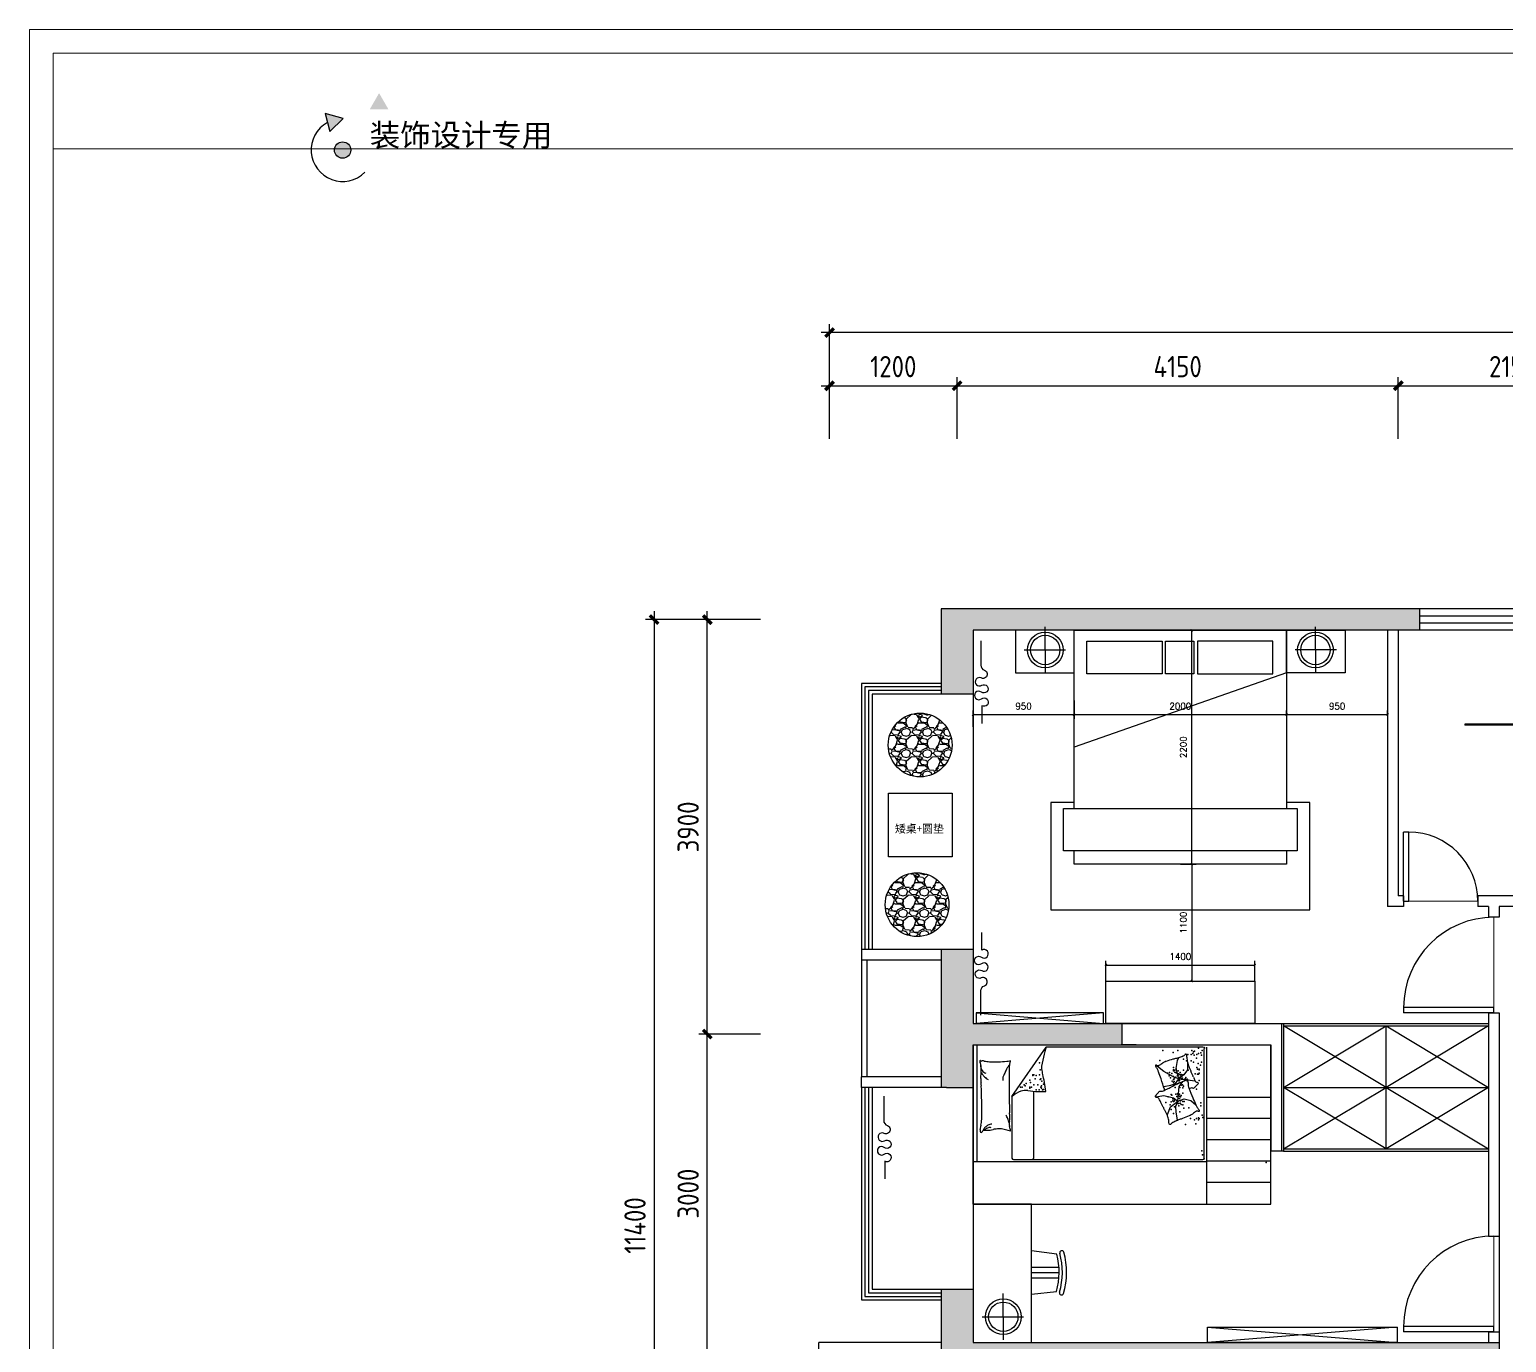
# Model space of a CAD drawing. Extents: x 643133 to 135659452, y -425133 to -387116.
# Drawn here: x 674021 to 687915, y -399467 to -387116 of the extents above; entities that cross this region are included whole.
import ezdxf

# ---------------------------------------------------------------- set-up
doc = ezdxf.new("R2010")
doc.units = 0
doc.header["$LTSCALE"] = 10
doc.header["$MEASUREMENT"] = 0
doc.linetypes.add('ACAD_ISO03W100', pattern=[30, 12, -18])
for name, color, linetype in [('30', 30, 'Continuous'), ('34', 34, 'Continuous'), ('38', 38, 'Continuous')]:
    doc.layers.add(name, color=color, linetype=linetype)
for name, color, linetype, lineweight in [('家具', 3, 'Continuous', 30), ('极细线', 250, 'Continuous', 9), ('窗线', 2, 'Continuous', 20)]:
    doc.layers.add(name, color=color, linetype=linetype, lineweight=lineweight)
doc.styles.add('ATT', font='')
doc.styles.get("Standard").update_dxf_attribs({"font": 'gbenor.shx', "bigfont": 'gbcbig.shx'})
doc.styles.add('STYLE1', font='')
doc.styles.add('外部标注', font='complex.shx')
doc.styles.get('ATT').set_extended_font_data('SimSun')
doc.styles.get('STYLE1').set_extended_font_data('SimSun')
doc.dimstyles.new('平面布局内部', dxfattribs={"dimtxt": 60, "dimasz": 20, "dimexe": 40, "dimexo": 0, "dimgap": 50, "dimtad": 1, "dimdec": 0, "dimzin": 0, "dimdsep": 46, "dimtxsty": '外部标注', "dimblk": 'ARCHTICK', "dimcen": 5, "dimclrt": 56, "dimadec": 0, "dimazin": 0, "dimtfac": 1, "dimtdec": 0, "dimtmove": 2, "dimatfit": 3, "dimldrblk": 'DOT', "dimfxl": 40, "dimtolj": 1, "dimtzin": 0, "dimarcsym": 0})

# ---------------------------------------------------------------- blocks, each defined once
blk = doc.blocks.new('_ArchTick')
at = {"color": 0, "linetype": 'ByBlock', "const_width": 0.4}
blk.add_lwpolyline([(-0.5, -0.5), (0.5, 0.5)], dxfattribs=at)
blk = doc.blocks.new('A$C65465B28')
at = {"layer": '34'}
for p, q in [((237, 384), (0, 415)), ((0, 7), (234, 34))]:
    blk.add_line(p, q, dxfattribs=at)
for centre, radius, start, end in [((285, 397), 20, 15.5862, 195.5862), ((-374, 214), 634, 343.5591, 15.5862), ((-374, 214), 664, 343.5591, 15.5862), ((-374, 214), 704, 343.5591, 15.5862), ((282, 20), 20, 163.5591, 343.5591)]:
    blk.add_arc(centre, radius, start, end, dxfattribs=at)
at = {"layer": '38'}
for p, q in [((259, 259), (0, 259)), ((260, 209), (0, 209)), ((258, 159), (0, 159))]:
    blk.add_line(p, q, dxfattribs=at)
blk = doc.blocks.new('97896534')
at = {"layer": '34'}
for p, q in [((684269, -397340), (687069, -397340)), ((684269, -398840), (684269, -397340)), ((684308, -398440), (684308, -397340)), ((686469, -398840), (686469, -397361)), ((687069, -398840), (687069, -397340)), ((686065, -397591), (685987, -397531)), ((686163, -397647), (686065, -397591)), ((686252, -397623), (686204, -397660)), ((686287, -397574), (686252, -397623)), ((686287, -397505), (686287, -397574)), ((686204, -397660), (686163, -397647)), ((686469, -398440), (684269, -398440)), ((684269, -398840), (687069, -398840))]:
    blk.add_line(p, q, dxfattribs=at)
for points in [[(686064, -397733), (686130, -397718), (686173, -397703), (686204, -397660), (686181, -397564), (686191, -397487), (686206, -397460)], [(686195, -397871), (686209, -397732), (686236, -397694), (686242, -397685)], [(686204, -397660), (686275, -397669)], [(686286, -397670), (686357, -397679)], [(685987, -397829), (686064, -397818), (686156, -397838), (686195, -397871), (686256, -397848), (686318, -397863), (686365, -397904)], [(686099, -398012), (686097, -397994), (686125, -397923), (686195, -397871), (686174, -397921), (686176, -397973), (686189, -398047), (686194, -398049)]]:
    blk.add_lwpolyline(points, dxfattribs=at)
for points in [[(686071, -397766, 0.025626), (686069, -397758, 0.0108), (686038, -397661, 0.00456), (686014, -397595, 0.01125), (686004, -397569, 0.069394), (685996, -397555, -0.079756), (685989, -397542, -0.106399), (685987, -397531)], [(686062, -397932, -0.00152), (686049, -397907, -0.004735), (686036, -397881, 0.00382), (686020, -397850, 0.296001), (685994, -397835, -0.649774), (685986, -397820, -0.02319), (685990, -397816, 0.0288), (685992, -397813, 0.005727), (685996, -397808, -0.004358), (686001, -397801, -0.027528), (686013, -397787, -0.046214), (686021, -397780, -0.194121), (686033, -397777, 0.133719), (686051, -397775, 0.011505), (686083, -397761, 0.008882), (686123, -397741, 0.012426), (686175, -397713, -0.033612), (686194, -397704), (686236, -397687), (686269, -397673, 0.224341), (686279, -397662, -0.722772), (686285, -397662, -0.103513), (686286, -397665, 0.053465), (686286, -397671, 0.030109), (686289, -397688, -0.031436), (686293, -397704, -0.05324), (686293, -397716, 0.05518), (686293, -397727, 0.056271), (686298, -397746, 0.0108), (686337, -397840, 0.00456), (686365, -397904, 0.01125), (686378, -397929, 0.069394), (686387, -397942, -0.079756), (686395, -397954, -0.106399), (686397, -397965, -0.328642), (686395, -397968, -0.299547), (686390, -397967, 0.189917), (686383, -397963, 0.033518), (686375, -397963, 0.075627), (686372, -397964, 0.053489), (686366, -397966, 0.017838), (686351, -397977, 0.038394), (686333, -397991, -0.059529), (686322, -398000, -0.035943), (686303, -398009, -0.011245), (686240, -398033, -0.006203), (686211, -398043, 0.010783), (686194, -398049, 0.019485), (686185, -398053, 0.005062), (686148, -398071, 0.101392), (686130, -398085, -0.223768), (686120, -398089, -0.25558), (686117, -398087, -0.081563), (686112, -398076, -0.071805), (686111, -398063, 0.069985), (686110, -398050, 0.03546), (686097, -398006, 0.029432), (686074, -397956, 0.001554), (686062, -397932)]]:
    blk.add_lwpolyline(points, format="xyb", dxfattribs=at)
for centre, radius, start, end in [((686130, -397635), 147, 107.8396, 116.0735), ((686545, -398925), 1502, 105.2625, 107.8396), ((686475, -398668), 1236, 103.841, 105.2625), ((686081, -397071), 409, 283.841, 286.3122), ((686158, -397334), 135, 286.3122, 290.7773), ((685498, -395593), 1996, 290.7773, 291.9373), ((686222, -397393), 56.6, 291.9373, 315.0955), ((686271, -397441), 12.6, 84.6428, 135.0955), ((686272, -397433), 4.35, 27.2959, 84.6428), ((686242, -397449), 38.2, 8.6443, 27.2959), ((686236, -397450), 44.9, 352.216, 8.6443), ((686327, -397462), 47.2, 172.216, 188.2293), ((686599, -397423), 322, 188.2293, 196.3527), ((685990, -397531), 3.33, 103.2808, 176.0516), ((685991, -397533), 4.72, 36.5792, 103.2808), ((686003, -397524), 10.6, 216.5792, 259.5926), ((686012, -397477), 57.9, 259.5926, 267.2714), ((686009, -397524), 11.5, 267.2714, 284.5709), ((686005, -397506), 29.5, 284.5709, 296.8179), ((685899, -397297), 264, 296.8179, 300.9056), ((685960, -397398), 145, 300.9056, 309.7005), ((686092, -397557), 60.8, 116.0735, 129.7005), ((686739, -397382), 468, 196.3527, 203.0962), ((690336, -395848), 4379, 203.0962, 203.4523), ((682121, -399412), 4576, 23.104, 23.4523), ((684939, -398209), 1512, 22.0188, 23.104), ((686551, -398464), 754, 108.0203, 109.3448), ((686328, -397780), 34.4, 77.5549, 108.0203), ((686339, -397730), 16.9, 257.5549, 301.4977), ((688495, -396772), 2323, 202.0188, 202.8944), ((686318, -397695), 58.1, 301.4977, 312.0817), ((686379, -397665), 26.9, 202.8944, 268.8496), ((686247, -397617), 163, 312.0817, 318.389), ((685999, -397396), 495, 318.389, 319.3878), ((686593, -397906), 287, 138.0754, 139.3878), ((686379, -397701), 9.55, 316.7905, 88.8496), ((686405, -397736), 33.9, 131.4767, 138.0754), ((686348, -397672), 52.3, 311.4767, 316.7905)]:
    blk.add_arc(centre, radius, start, end, dxfattribs=at)
for p in [(686027, -397487), (686054, -397394), (686152, -397411), (686196, -397394), (686250, -397476), (686272, -397427), (686277, -397492), (686288, -397432), (686321, -397432), (686321, -397432), (686321, -397492), (686326, -397394), (686337, -397422), (686342, -397405), (686348, -397438), (686353, -397400), (686370, -397465), (686375, -397430), (686391, -397370), (686391, -397422), (686391, -397422), (686413, -397416), (686418, -397438), (686424, -397394), (684895, -397509), (686097, -397607), (686113, -397631), (686116, -397600), (686138, -397611), (686153, -397552), (686153, -397574), (686156, -397586), (686156, -397637), (686167, -397577), (686167, -397598), (686179, -397567), (686181, -397602), (686192, -397627), (686197, -397633), (686198, -397586), (686201, -397612), (686212, -397618), (686218, -397600), (686219, -397622), (686227, -397619), (686227, -397633), (686241, -397622), (686247, -397577), (686293, -397579), (686342, -397503), (686359, -397612), (686375, -397552), (686380, -397568), (686380, -397617), (686386, -397514), (686391, -397617), (686397, -397568), (686397, -397574), (686397, -397606), (686408, -397530), (686418, -397503), (686418, -397503), (686125, -397650), (686141, -397681), (686154, -397693), (686156, -397666), (686156, -397718), (686160, -397659), (686160, -397685), (686167, -397707), (686171, -397740), (686175, -397644), (686193, -397707), (686197, -397670), (686201, -397674), (686208, -397678), (686208, -397697), (686212, -397648), (686212, -397674), (686215, -397740), (686219, -397644), (686223, -397710), (686227, -397656), (686227, -397718), (686238, -397715), (686239, -397652), (686241, -397744), (686249, -397729), (686260, -397662), (686264, -397660), (686271, -397648), (686282, -397678), (686370, -397756), (686397, -397677), (686082, -397881), (686104, -397829), (686123, -397903), (686134, -397807), (686134, -397877), (686138, -397815), (686149, -397848), (686149, -397866), (686156, -397874), (686160, -397852), (686164, -397866), (686175, -397803), (686186, -397826), (686190, -397892), (686192, -397801), (686193, -397889), (686197, -397811), (686197, -397870), (686201, -397892), (686204, -397914), (686212, -397803), (686212, -397822), (686212, -397844), (686218, -397888), (686219, -397829), (686219, -397866), (686227, -397818), (686227, -397859), (686227, -397900), (686241, -397796), (686241, -397903), (686243, -397873), (686256, -397874), (686413, -397887), (686413, -397914), (686134, -397948), (686153, -397985), (686164, -397922), (686215, -397970), (686252, -397937), (686300, -397933), (686315, -398034), (686353, -398045), (686370, -398034), (686391, -398028), (686391, -398045), (686397, -398034), (686424, -398001), (686429, -398025), (686266, -398088), (686364, -398083), (686422, -398337), (687027, -398448)]:
    blk.add_point(p, dxfattribs=at)
at = {"layer": '38'}
for p, q in [((684635, -397825), (684956, -397361)), ((686429, -397361), (684956, -397361)), ((686444, -398405), (686444, -397376)), ((684784, -397770), (684855, -397780)), ((684840, -398405), (684840, -397778)), ((684635, -397825), (684635, -398405)), ((684855, -397780), (684953, -397779)), ((686469, -397831), (687069, -397831)), ((686469, -398031), (687069, -398031)), ((684598, -398146), (684536, -398130)), ((684620, -398152), (684598, -398146)), ((686469, -398231), (687069, -398231)), ((684650, -398420), (686429, -398420)), ((686469, -398431), (687069, -398431)), ((686469, -398631), (687069, -398631))]:
    blk.add_line(p, q, dxfattribs=at)
for centre, radius, start, end in [((686267, -397780), 1376, 162.2636, 164.0648), ((686437, -397376), 15, 0, 90), ((684352, -397495), 18.8, 158.2117, 175.6975), ((684355, -397495), 21.7, 175.6975, 210.6513), ((684337, -397489), 2.56, 109.564, 158.2117), ((684336, -397488), 1.74, 348.1069, 109.564), ((684341, -397489), 3.21, 168.1069, 248.0096), ((684344, -397481), 11.7, 248.0096, 291.421), ((684358, -397515), 24.6, 81.8665, 111.421), ((684335, -397673), 185, 77.8905, 81.8665), ((684405, -397347), 149, 257.8905, 262.3191), ((684477, -396816), 685, 262.3191, 266.6313), ((684466, -396992), 509, 266.6313, 271.6331), ((684452, -396477), 1024, 271.6331, 273.055), ((683961, -387287), 10227, 273.055, 273.5049), ((684572, -397254), 241, 273.5049, 279.9984), ((684616, -397506), 14.5, 73.3022, 99.9984), ((684556, -397485), 65.6, 343.7788, 352.8796), ((684620, -397493), 0.991, 352.8796, 73.3022), ((687908, -398109), 3048, 167.0745, 169.2724), ((685417, -397538), 493, 164.0648, 167.0745), ((684301, -397527), 40.4, 5.2592, 30.6513), ((684414, -397537), 74.4, 175.7841, 195.9352), ((683729, -397579), 616, 1.9079, 5.2592), ((683689, -397601), 655, 355.1982, 359.4243), ((684414, -397537), 74.4, 195.9352, 216.0864), ((683224, -397596), 1121, 359.4243, 1.9079), ((684508, -397530), 176, 200.8603, 207.2396), ((684404, -397584), 57.6, 207.2396, 218.3886), ((684414, -397537), 74.4, 216.0864, 233.8234), ((684589, -397438), 294, 218.3886, 223.8115), ((684414, -397537), 74.4, 233.8234, 251.5603), ((684593, -397652), 43.5, 159.3257, 175.9172), ((684908, -397771), 380, 155.6735, 159.3257), ((685541, -398057), 1074, 153.5015, 155.6735), ((684789, -397682), 234, 147.865, 153.5015), ((685053, -397848), 546, 144.1737, 147.865), ((688896, -397611), 4289, 179.7135, 180.9704), ((685481, -397593), 873, 176.426, 179.7135), ((684718, -397546), 109, 167.131, 176.426), ((684645, -397529), 34, 152.7159, 167.131), ((684564, -397487), 57.5, 332.7159, 343.7788), ((684956, -397550), 43.6, 169.2724, 187.7304), ((685057, -397536), 146, 187.7304, 193.1904), ((683078, -398000), 1887, 11.6741, 13.1904), ((683025, -398011), 1941, 9.495, 11.6741), ((684559, -397674), 217, 175.1982, 182.5386), ((684456, -397678), 114, 182.5386, 190.1899), ((683953, -397769), 397, 6.0867, 10.1899), ((675711, -398004), 8640, 359.9994, 1.8359), ((684499, -397524), 169, 223.8115, 230.9651), ((684415, -397627), 37, 230.9651, 241.6832), ((684469, -397527), 150, 241.6832, 246.9972), ((684753, -397664), 204, 175.9172, 183.5552), ((718783, -397526), 34175, 180.2635, 180.7088), ((684815, -398041), 281, 110.1488, 129.6445), ((684764, -397904), 135, 81.8644, 110.1488), ((682143, -398159), 2835, 7.692, 9.495), ((683840, -398004), 512, 352.4531, 0), ((684080, -398238), 554, 23.4844, 25.3111), ((684080, -398238), 554, 21.6577, 23.4844), ((684080, -398238), 554, 19.428, 21.6577), ((684080, -398238), 554, 17.1982, 19.428), ((685522, -397907), 912, 182.6096, 184.6176), ((684442, -398023), 173, 348.4414, 2.7491), ((683562, -398065), 1054, 2.7491, 4.6176), ((684455, -398143), 121, 171.5628, 180), ((684402, -398143), 67.8, 180, 191.2724), ((684562, -398158), 229, 164.256, 171.5628), ((684346, -398154), 9.84, 191.2724, 296.5805), ((684167, -398047), 182, 344.256, 352.4531), ((684338, -398140), 25.6, 296.5805, 355.5998), ((684457, -398190), 105, 135.0976, 152.7964), ((684404, -397775), 369, 263.7676, 270), ((684430, -398183), 67.4, 131.4429, 143.7359), ((684457, -398190), 105, 117.3988, 135.0976), ((684412, -398162), 39.5, 115.3551, 131.4429), ((684444, -398229), 113, 111.8149, 115.3551), ((684459, -398267), 154, 108.7799, 111.8149), ((684404, -397991), 153, 270, 279.6844), ((684457, -398190), 105, 106.515, 117.3988), ((684423, -398160), 42.1, 90, 108.7799), ((684423, -398187), 68.6, 75.3149, 90), ((684457, -398190), 105, 95.6311, 106.515), ((684318, -397490), 662, 279.6844, 282.1984), ((684508, -398369), 238, 98.0051, 102.1984), ((684544, -398623), 494, 92.6649, 98.0051), ((684523, -398180), 50.8, 75.9548, 92.6649), ((684718, -398080), 109, 168.4414, 186.4341), ((684699, -398082), 89.8, 186.4341, 197.3864), ((684449, -398160), 172, 9.4841, 17.3864), ((684418, -398165), 203, 4.0829, 9.4841), ((684620, -398151), 0.688, 255.9551, 4.0829), ((684650, -398405), 15, 180, 270), ((684825, -398405), 15, 270, 0), ((686429, -398405), 15, 270, 0)]:
    blk.add_arc(centre, radius, start, end, dxfattribs=at)
for p in [(684830, -397623), (684830, -397628), (684841, -397623), (684863, -397628), (684895, -397623), (684901, -397574), (684716, -397737), (684732, -397737), (684749, -397715), (684760, -397726), (684770, -397704), (684803, -397672), (684803, -397737), (684803, -397748), (684808, -397693), (684819, -397737), (684841, -397715), (684852, -397661), (684863, -397764), (684879, -397715), (684890, -397764), (684901, -397666), (684906, -397661), (684906, -397737), (684912, -397726), (684912, -397748), (684917, -397683), (684923, -397764), (684933, -397710), (684933, -397759), (686427, -398375), (686443, -398413)]:
    blk.add_point(p, dxfattribs=at)
blk = doc.blocks.new('*D218')
at = {"layer": '34', "color": 0, "lineweight": -2}
for p, q in [((684147, -396067), (684147, -395876)), ((684147, -395916), (685547, -395916)), ((685547, -396067), (685547, -395876))]:
    blk.add_line(p, q, dxfattribs=at)
at = {"layer": 'Defpoints', "color": 0}
for p in [(685547, -395916), (684147, -396067), (685547, -396067)]:
    blk.add_point(p, dxfattribs=at)
at = {"layer": '34', "color": 0, "lineweight": -2, "xscale": 20, "yscale": 20, "zscale": 20, "rotation": 180}
blk.add_blockref('_ArchTick', (684147, -395916), dxfattribs=at)
at = {"layer": '34', "color": 0, "lineweight": -2, "xscale": 20, "yscale": 20, "zscale": 20}
blk.add_blockref('_ArchTick', (685547, -395916), dxfattribs=at)
at = {"layer": '34', "color": 56, "insert": (684847, -395836), "char_height": 60, "attachment_point": 5, "style": '外部标注'}
blk.add_mtext('\\A1;1400', dxfattribs=at)
blk = doc.blocks.new('_Dot')
at = {"color": 0, "linetype": 'ByBlock', "lineweight": -2}
blk.add_line((-0.5, 0), (-1, 0), dxfattribs=at)
at = {"color": 0, "linetype": 'ByBlock', "const_width": 0.5}
blk.add_lwpolyline([(-0.25, 0, 1), (0.25, 0, 1)], format="xyb", close=True, dxfattribs=at)
blk = doc.blocks.new('*D220')
at = {"layer": '34', "color": 0, "lineweight": -2}
for p, q in [((684847, -394967), (684995, -394967)), ((684955, -394967), (684955, -396067)), ((684932, -396067), (684995, -396067))]:
    blk.add_line(p, q, dxfattribs=at)
at = {"layer": 'Defpoints', "color": 0}
for p in [(684847, -394967), (684932, -396067), (684955, -396067)]:
    blk.add_point(p, dxfattribs=at)
at = {"layer": '34', "color": 0, "lineweight": -2, "xscale": 20, "yscale": 20, "zscale": 20}
for p, rotation in [((684955, -394967), 90), ((684955, -396067), 270)]:
    blk.add_blockref('_ArchTick', p, dxfattribs=dict(at, rotation=rotation))
at = {"layer": '34', "color": 56, "insert": (684875, -395517), "char_height": 60, "attachment_point": 5, "rotation": 90, "style": '外部标注'}
blk.add_mtext('\\A1;1100', dxfattribs=at)
blk = doc.blocks.new('*D221')
at = {"layer": '34', "color": 0, "lineweight": -2}
for p, q in [((684997, -392767), (684915, -392767)), ((684955, -394967), (684955, -392767)), ((685040, -394967), (684915, -394967))]:
    blk.add_line(p, q, dxfattribs=at)
at = {"layer": 'Defpoints', "color": 0}
for p in [(684955, -392767), (684997, -392767), (685040, -394967)]:
    blk.add_point(p, dxfattribs=at)
at = {"layer": '34', "color": 0, "lineweight": -2, "xscale": 20, "yscale": 20, "zscale": 20}
for p, rotation in [((684955, -392767), 90), ((684955, -394967), 270)]:
    blk.add_blockref('_ArchTick', p, dxfattribs=dict(at, rotation=rotation))
at = {"layer": '34', "color": 56, "insert": (684875, -393867), "char_height": 60, "attachment_point": 5, "rotation": 90, "style": '外部标注'}
blk.add_mtext('\\A1;2200', dxfattribs=at)
blk = doc.blocks.new('*D231')
at = {"layer": '34', "color": 0, "lineweight": -2}
for p, q in [((683847, -393429), (683847, -393601)), ((682897, -393677), (682897, -393521)), ((682897, -393561), (683847, -393561))]:
    blk.add_line(p, q, dxfattribs=at)
at = {"layer": 'Defpoints', "color": 0}
for p in [(683847, -393429), (683847, -393561), (682897, -393677)]:
    blk.add_point(p, dxfattribs=at)
at = {"layer": '34', "color": 0, "lineweight": -2, "xscale": 20, "yscale": 20, "zscale": 20, "rotation": 180}
blk.add_blockref('_ArchTick', (682897, -393561), dxfattribs=at)
at = {"layer": '34', "color": 0, "lineweight": -2, "xscale": 20, "yscale": 20, "zscale": 20}
blk.add_blockref('_ArchTick', (683847, -393561), dxfattribs=at)
at = {"layer": '34', "color": 56, "insert": (683372, -393481), "char_height": 60, "attachment_point": 5, "style": '外部标注'}
blk.add_mtext('\\A1;950', dxfattribs=at)
blk = doc.blocks.new('*D232')
at = {"layer": '34', "color": 0, "lineweight": -2}
for p, q in [((685847, -393567), (685847, -393521)), ((685847, -393561), (686797, -393561)), ((686797, -393567), (686797, -393521))]:
    blk.add_line(p, q, dxfattribs=at)
at = {"layer": 'Defpoints', "color": 0}
for p in [(685847, -393567), (686797, -393561), (686797, -393567)]:
    blk.add_point(p, dxfattribs=at)
at = {"layer": '34', "color": 0, "lineweight": -2, "xscale": 20, "yscale": 20, "zscale": 20, "rotation": 180}
blk.add_blockref('_ArchTick', (685847, -393561), dxfattribs=at)
at = {"layer": '34', "color": 0, "lineweight": -2, "xscale": 20, "yscale": 20, "zscale": 20}
blk.add_blockref('_ArchTick', (686797, -393561), dxfattribs=at)
at = {"layer": '34', "color": 56, "insert": (686322, -393481), "char_height": 60, "attachment_point": 5, "style": '外部标注'}
blk.add_mtext('\\A1;950', dxfattribs=at)
blk = doc.blocks.new('*D233')
at = {"layer": '34', "color": 0, "lineweight": -2}
for p, q in [((683847, -393429), (683847, -393601)), ((685847, -393429), (685847, -393601)), ((683847, -393561), (685847, -393561))]:
    blk.add_line(p, q, dxfattribs=at)
at = {"layer": 'Defpoints', "color": 0}
for p in [(683847, -393429), (685847, -393429), (685847, -393561)]:
    blk.add_point(p, dxfattribs=at)
at = {"layer": '34', "color": 0, "lineweight": -2, "xscale": 20, "yscale": 20, "zscale": 20, "rotation": 180}
blk.add_blockref('_ArchTick', (683847, -393561), dxfattribs=at)
at = {"layer": '34', "color": 0, "lineweight": -2, "xscale": 20, "yscale": 20, "zscale": 20}
blk.add_blockref('_ArchTick', (685847, -393561), dxfattribs=at)
at = {"layer": '34', "color": 56, "insert": (684847, -393481), "char_height": 60, "attachment_point": 5, "style": '外部标注'}
blk.add_mtext('\\A1;2000', dxfattribs=at)

msp = doc.modelspace()

# ---------------------------------------------------------------- hatches: boundary and pattern name
at = {"layer": '34'}
h = msp.add_hatch(color=256, dxfattribs=at)
h.paths.add_polyline_path([(677043.1, -388249.5, 1.0000003), (676889.6, -388249.5, 1.0000003)])
h.paths.add_polyline_path([(676801.6, -387906.3), (676845.4, -388076.6), (676966.4, -387958), (676966.4, -387952.2)])
h.paths.add_polyline_path([(677309.4, -387714.1), (677221.6, -387866.5), (677397.5, -387866.4)])
for points in [[(687097.1, -392566.8), (686897.1, -392566.8), (682597.1, -392566.8), (682597.1, -393366.8), (682897.1, -393366.8), (682897.1, -392766.8), (687097.1, -392766.8)], [(684297.1, -396666.8), (684297.1, -396466.8), (682897.1, -396466.8), (682897.1, -395766.8), (682647.1, -395766.8), (682597.1, -395766.8), (682597.1, -397066.8), (682647.1, -397066.8), (682897.1, -397066.8), (682897.1, -396666.8)], [(687847.1, -399466.8), (683447.1, -399466.8), (682897.1, -399466.8), (682897.1, -398966.8), (682597.1, -398966.8), (682597.1, -399666.8), (687847.1, -399666.8)]]:
    msp.add_hatch(color=256, dxfattribs=at).paths.add_polyline_path(points)
at = {"layer": '38'}
h = msp.add_hatch(dxfattribs=at)
h.set_pattern_fill('GRAVEL', color=256, scale=200, style=0)
h.set_pattern_definition([(228.0128, (-19588.985, 3470.987), (-1599.99964643, -1800.00026832), [26.9072, -2663.8176]), (184.9697, (-19606.985, 3450.987), (2400.0002103, 199.9982614), [46.1736, -4571.185]), (132.5104, (-19652.985, 3446.987), (1999.99814367, -2200.00173477), [32.5576, -3223.2064]), (267.2737, (-19730.985, 3396.987), (199.99920355, 4000.000059), [42.0476, -4162.7116]), (292.8337, (-19732.985, 3354.987), (-1000.00198109, 2399.99928236), [41.231, -4081.8746]), (357.2737, (-19716.985, 3316.987), (-4000.000059, 199.99920355), [42.0476, -4162.7116]), (37.6942, (-19674.985, 3314.987), (-2600.001469124, -1999.99808103), [55.6058, -5504.9698]), (72.2553, (-19630.985, 3348.987), (1400.00215254, 4399.99924625), [52.4976, -5197.2642]), (121.4296, (-19614.985, 3398.987), (-1600.00164684, 2599.9990073), [42.19, -4176.8146]), (175.2364, (-19636.985, 3434.987), (2200.00018926, -199.99830653), [48.1664, -2360.1526]), (222.3974, (-19684.985, 3438.987), (-2400.001470215, -2199.998416403), [62.2896, -6166.675]), (138.8141, (-19532.985, 3394.987), (-1400.00058936, 1199.99946267), [21.2602, -2104.7688]), (171.4692, (-19548.985, 3408.987), (2599.99965696, -400.00158201), [40.4474, -4004.3022]), (225, (-19588.98, 3414.99), (-2e-14, -200.000062), [28.2842, -254.5584]), (203.1986, (-19602.985, 3438.987), (999.9999461, 400.00026505), [15.2316, -1507.923]), (291.8014, (-19616.985, 3432.987), (-199.9999821, 600.0000546), [21.5406, -1055.4924]), (30.9638, (-19608.985, 3412.987), (599.9996045, 400.0004967), [34.9858, -1131.2046]), (161.5651, (-19578.985, 3430.99), (400.000087, -199.9996806), [25.2982, -607.1574]), (16.3895, (-19732.985, 3432.987), (2000.00043968, 599.99854196), [35.44, -3508.569]), (70.3462, (-19698.985, 3442.987), (-799.99904947, -2200.00042712), [29.7322, -2943.4816]), (293.1986, (-19578.985, 3470.987), (-400.00026505, 999.9999461), [30.463, -1492.6916]), (343.6105, (-19566.985, 3442.987), (-2000.00043968, 599.99854196), [35.44, -3508.569]), (339.444, (-19732.985, 3308.987), (-1000.0003689, 399.9991993), [34.176, -1674.6248]), (294.7751, (-19700.985, 3296.987), (-999.99843785, 2200.00068437), [28.6356, -2834.9286]), (66.8014, (-19576.985, 3270.987), (400.00026505, 999.9999461), [30.463, -1492.6916]), (17.354, (-19564.985, 3298.987), (-2600.00040382, -799.99890045), [33.5262, -3319.0848]), (69.444, (-19674.985, 3270.987), (-399.9991993, -1000.0003689), [17.088, -1691.7128]), (101.3099, (-19588.985, 3270.987), (-199.9995264, 800.0001504), [10.198, -1009.6058]), (165.9638, (-19590.985, 3280.987), (600.0001092, -199.9996115), [41.231, -783.39]), (186.009, (-19630.985, 3290.987), (1999.99995018, 199.9998635), [38.21, -3782.7846]), (303.6901, (-19608.985, 3394.987), (-200.000267, 399.9999116), [28.8444, -692.2658]), (353.1572, (-19592.985, 3370.987), (3399.999873096, -400.001599585), [50.3588, -4985.5126]), (60.9454, (-19542.985, 3364.987), (-800.00000544, -1400.0000769), [20.5912, -2038.5348]), (90, (-19532.98, 3382.99), (-200, 200), [12, -188]), (120.2564, (-19634.985, 3296.987), (799.99897736, -1400.00049117), [27.7848, -2750.704]), (48.0128, (-19648.985, 3320.987), (1599.99964643, 1800.00026832), [53.8144, -2636.9104]), (0, (-19612.98, 3360.99), (200, 200), [52, -148]), (325.3048, (-19560.985, 3360.987), (-1999.9988518, 1400.00172192), [31.6228, -3130.6548]), (254.0546, (-19534.985, 3342.987), (-199.9999779, -800.0000253), [29.1204, -1426.9016]), (207.646, (-19542.985, 3314.987), (-3799.99916144, -2000.00154263), [47.413, -4693.8948]), (175.4261, (-19584.985, 3292.987), (-2600.00011166, 199.99896023), [50.1598, -4965.8148])])
h.paths.add_polyline_path([(682699, -393846.4, 1), (682099, -393846.4, 1)])
h = msp.add_hatch(dxfattribs=at)
h.set_pattern_fill('GRAVEL', color=256, scale=200, style=0)
h.set_pattern_definition([(228.0128, (-19617.578, 1968.798), (-1599.99964643, -1800.00026832), [26.9072, -2663.8176]), (184.9697, (-19635.578, 1948.798), (2400.0002103, 199.9982614), [46.1736, -4571.185]), (132.5104, (-19681.578, 1944.798), (1999.99814367, -2200.00173477), [32.5576, -3223.2064]), (267.2737, (-19759.578, 1894.798), (199.99920355, 4000.000059), [42.0476, -4162.7116]), (292.8337, (-19761.578, 1852.798), (-1000.00198109, 2399.99928236), [41.231, -4081.8746]), (357.2737, (-19745.578, 1814.798), (-4000.000059, 199.99920355), [42.0476, -4162.7116]), (37.6942, (-19703.578, 1812.798), (-2600.001469124, -1999.99808103), [55.6058, -5504.9698]), (72.2553, (-19659.578, 1846.798), (1400.00215254, 4399.99924625), [52.4976, -5197.2642]), (121.4296, (-19643.578, 1896.798), (-1600.00164684, 2599.9990073), [42.19, -4176.8146]), (175.2364, (-19665.578, 1932.798), (2200.00018926, -199.99830653), [48.1664, -2360.1526]), (222.3974, (-19713.578, 1936.798), (-2400.001470215, -2199.998416403), [62.2896, -6166.675]), (138.8141, (-19561.578, 1892.798), (-1400.00058936, 1199.99946267), [21.2602, -2104.7688]), (171.4692, (-19577.578, 1906.798), (2599.99965696, -400.00158201), [40.4474, -4004.3022]), (225, (-19617.58, 1912.8), (-2e-14, -200.000062), [28.2842, -254.5584]), (203.1986, (-19631.578, 1936.798), (999.9999461, 400.00026505), [15.2316, -1507.923]), (291.8014, (-19645.578, 1930.798), (-199.9999821, 600.0000546), [21.5406, -1055.4924]), (30.9638, (-19637.578, 1910.798), (599.9996045, 400.0004967), [34.9858, -1131.2046]), (161.5651, (-19607.58, 1928.8), (400.000087, -199.9996806), [25.2982, -607.1574]), (16.3895, (-19761.578, 1930.798), (2000.00043968, 599.99854196), [35.44, -3508.569]), (70.3462, (-19727.578, 1940.798), (-799.99904947, -2200.00042712), [29.7322, -2943.4816]), (293.1986, (-19607.578, 1968.798), (-400.00026505, 999.9999461), [30.463, -1492.6916]), (343.6105, (-19595.578, 1940.798), (-2000.00043968, 599.99854196), [35.44, -3508.569]), (339.444, (-19761.578, 1806.798), (-1000.0003689, 399.9991993), [34.176, -1674.6248]), (294.7751, (-19729.578, 1794.798), (-999.99843785, 2200.00068437), [28.6356, -2834.9286]), (66.8014, (-19605.578, 1768.798), (400.00026505, 999.9999461), [30.463, -1492.6916]), (17.354, (-19593.578, 1796.798), (-2600.00040382, -799.99890045), [33.5262, -3319.0848]), (69.444, (-19703.578, 1768.798), (-399.9991993, -1000.0003689), [17.088, -1691.7128]), (101.3099, (-19617.578, 1768.798), (-199.9995264, 800.0001504), [10.198, -1009.6058]), (165.9638, (-19619.58, 1778.8), (600.0001092, -199.9996115), [41.231, -783.39]), (186.009, (-19659.578, 1788.798), (1999.99995018, 199.9998635), [38.21, -3782.7846]), (303.6901, (-19637.58, 1892.8), (-200.000267, 399.9999116), [28.8444, -692.2658]), (353.1572, (-19621.578, 1868.798), (3399.999873096, -400.001599585), [50.3588, -4985.5126]), (60.9454, (-19571.578, 1862.798), (-800.00000544, -1400.0000769), [20.5912, -2038.5348]), (90, (-19561.58, 1880.8), (-200, 200), [12, -188]), (120.2564, (-19663.578, 1794.798), (799.99897736, -1400.00049117), [27.7848, -2750.704]), (48.0128, (-19677.578, 1818.798), (1599.99964643, 1800.00026832), [53.8144, -2636.9104]), (0, (-19641.58, 1858.8), (200, 200), [52, -148]), (325.3048, (-19589.578, 1858.798), (-1999.9988518, 1400.00172192), [31.6228, -3130.6548]), (254.0546, (-19563.578, 1840.798), (-199.9999779, -800.0000253), [29.1204, -1426.9016]), (207.646, (-19571.578, 1812.798), (-3799.99916144, -2000.00154263), [47.413, -4693.8948]), (175.4261, (-19613.578, 1790.798), (-2600.00011166, 199.99896023), [50.1598, -4965.8148])])
h.paths.add_polyline_path([(682670.4, -395348.6, 1), (682070.4, -395348.6, 1)])

# ---------------------------------------------------------------- linework, layer by layer
at = {"layer": '30'}
for p, q in [((695027.1, -389966.8), (681467.1, -389966.8)), ((681547.1, -390466.8), (681547.1, -389886.8)), ((681547.1, -390966.8), (681547.1, -390386.8)), ((682747.1, -390966.8), (682747.1, -390386.8)), ((682747.1, -390886.8), (682747.1, -390386.8)), ((686897.1, -390966.8), (686897.1, -390386.8)), ((686897.1, -390966.8), (686897.1, -390386.8)), ((681467.1, -390466.8), (682827.1, -390466.8)), ((682667.1, -390466.8), (686977.1, -390466.8)), ((686817.1, -390466.8), (689127.1, -390466.8)), ((679897.1, -392586.8), (679897.1, -404146.8)), ((680397.1, -396646.8), (680397.1, -392586.8)), ((682597.1, -392566.8), (682597.1, -393366.8)), ((686897.1, -392566.8), (682597.1, -392566.8)), ((687097.1, -392566.8), (686897.1, -392566.8)), ((687097.1, -392566.8), (687097.1, -392766.8)), ((680397.1, -392666.8), (679817.1, -392666.8)), ((680897.1, -392666.8), (680317.1, -392666.8)), ((687097.1, -392766.8), (682897.1, -392766.8)), ((682897.1, -392766.8), (682897.1, -393366.8)), ((686797.1, -392766.8), (686797.1, -395366.8)), ((686897.1, -392766.8), (686897.1, -395266.8)), ((682897.1, -393366.8), (682597.1, -393366.8)), ((686947.1, -395266.8), (686897.1, -395266.8)), ((686947.1, -395266.8), (686947.1, -395366.8)), ((687647.1, -395266.8), (687647.1, -395366.8)), ((688947.1, -395266.8), (687647.1, -395266.8)), ((686947.1, -395366.8), (686797.1, -395366.8)), ((687747.1, -395366.8), (687647.1, -395366.8)), ((687747.1, -395366.8), (687747.1, -395466.8)), ((687847.1, -395366.8), (687847.1, -395466.8)), ((688947.1, -395366.8), (687847.1, -395366.8)), ((687847.1, -395466.8), (687747.1, -395466.8)), ((681847.1, -395766.8), (682647.1, -395766.8)), ((681847.1, -395766.8), (681847.1, -395866.8)), ((682597.1, -395766.8), (682597.1, -397066.8)), ((682647.1, -395766.8), (682897.1, -395766.8)), ((682897.1, -395766.8), (682897.1, -396466.8)), ((681847.1, -395866.8), (682597.1, -395866.8)), ((687747.1, -396366.8), (687747.1, -398466.8)), ((687747.1, -396366.8), (687847.1, -396366.8)), ((687847.1, -396366.8), (687847.1, -398466.8)), ((680397.1, -399646.8), (680397.1, -396486.8)), ((682897.1, -396466.8), (685797.1, -396466.8)), ((684297.1, -396466.8), (684297.1, -396666.8)), ((685797.1, -396466.8), (685797.1, -396666.8)), ((685797.1, -396466.8), (687747.1, -396466.8)), ((680897.1, -396566.8), (680317.1, -396566.8)), ((680897.1, -396566.8), (680317.1, -396566.8)), ((682897.1, -396666.8), (682897.1, -397066.8)), ((682897.1, -396666.8), (685597.1, -396666.8)), ((682897.1, -396666.8), (685697.1, -396666.8)), ((685597.1, -396666.8), (685697.1, -396666.8)), ((685697.1, -396666.8), (685697.1, -397666.8)), ((685797.1, -396666.8), (685797.1, -397666.8)), ((682597.1, -396966.8), (681847.1, -396966.8)), ((681847.1, -397066.8), (681847.1, -396966.8)), ((682647.1, -397066.8), (681847.1, -397066.8)), ((682647.1, -397066.8), (682897.1, -397066.8)), ((685797.1, -397666.8), (685697.1, -397666.8)), ((685817.1, -397666.8), (687747.1, -397666.8)), ((687747.1, -398466.8), (687847.1, -398466.8)), ((682597.1, -398966.8), (682597.1, -399666.8)), ((682597.1, -398966.8), (682897.1, -398966.8)), ((682897.1, -398966.8), (682897.1, -399466.8)), ((687747.1, -399366.8), (687747.1, -399466.8)), ((687847.1, -399366.8), (687847.1, -399666.8)), ((682897.1, -399466.8), (683447.1, -399466.8)), ((683447.1, -399466.8), (687847.1, -399466.8))]:
    msp.add_line(p, q, dxfattribs=at)
at = {"layer": '34'}
for p, q in [((687997.1, -392633.5), (687097.1, -392633.5)), ((683576.1, -392952.6), (683576.1, -392734.5)), ((686118.2, -392952.6), (686118.2, -392734.5)), ((687997.1, -392700.1), (687097.1, -392700.1)), ((683376.9, -392952.6), (683767.4, -392952.6)), ((683576.1, -392952.6), (683576.1, -393170.8)), ((686317.4, -392952.6), (685926.9, -392952.6)), ((686118.2, -392952.6), (686118.2, -393170.8)), ((685847.1, -393166.8), (683847.1, -393866.8)), ((682597.1, -393300.1), (681880.5, -393300.1)), ((681880.5, -393300.1), (681880.5, -395766.8)), ((682597.1, -393333.5), (681913.8, -393333.5)), ((681913.8, -393333.5), (681913.8, -395766.8)), ((682897.1, -393366.8), (682897.1, -395766.8)), ((688472.1, -393650.8), (687522.1, -393650.8)), ((687522.1, -393650.8), (687522.1, -393658.8)), ((688472.1, -393658.8), (687522.1, -393658.8)), ((686947.1, -395316.8), (686947.1, -394666.8)), ((686997.1, -394666.8), (686947.1, -394666.8)), ((686997.1, -395316.8), (686997.1, -394666.8)), ((686947.1, -395316.8), (686997.1, -395316.8)), ((687797.1, -396316.8), (686947.1, -396316.8)), ((686947.1, -396316.8), (686947.1, -396366.8)), ((687797.1, -396366.8), (686947.1, -396366.8)), ((687797.1, -396366.8), (687797.1, -396316.8)), ((687847.1, -398366.8), (687847.1, -399466.8)), ((683181.5, -399225), (683181.5, -399006.9)), ((682982.3, -399225), (683372.8, -399225)), ((683181.5, -399225), (683181.5, -399443.2)), ((687797.1, -399316.8), (686947.1, -399316.8)), ((686947.1, -399316.8), (686947.1, -399366.8)), ((687797.1, -399366.8), (686947.1, -399366.8)), ((687747.1, -399366.8), (687847.1, -399366.8)), ((687797.1, -399366.8), (687797.1, -399316.8))]:
    msp.add_line(p, q, dxfattribs=at)
at = {"layer": '34', "color": 251}
for p, q in [((682925.1, -396366.8), (684125.1, -396466.8)), ((684125.1, -396366.8), (682925.1, -396466.8)), ((686886.6, -399323.3), (685102.9, -399466.8)), ((685102.9, -399323.3), (686886.6, -399466.8))]:
    msp.add_line(p, q, dxfattribs=at)
at = {"layer": '34'}
for points in [[(676971, -387953.5), (676801.6, -387906.3), (676845.4, -388076.6)], [(683847.1, -392766.8), (683297.1, -392766.8), (683297.1, -393166.8), (683847.1, -393166.8)], [(685847.1, -392766.8), (686397.1, -392766.8), (686397.1, -393166.8), (685847.1, -393166.8)], [(683968.6, -392868.3), (684676, -392868.3), (684676, -393178.4), (683968.6, -393178.4)], [(684707.7, -392868.3), (684973.2, -392868.3), (684973.2, -393178.4), (684707.7, -393178.4)], [(685717.3, -392868.3), (685009.9, -392868.3), (685009.9, -393178.4), (685717.3, -393178.4)], [(682101.4, -394299.3), (682701.4, -394299.3), (682701.4, -394899.3), (682101.4, -394899.3)], [(683747.1, -394443.4), (685947.1, -394443.4), (685947.1, -394843.4), (683747.1, -394843.4)], [(684147.1, -396066.8), (685547.1, -396066.8), (685547.1, -396466.8), (684147.1, -396466.8)], [(683447.1, -399466.8), (683447.1, -398166.8), (682897.1, -398166.8), (682897.1, -399466.8)]]:
    msp.add_lwpolyline(points, close=True, dxfattribs=at)
for points in [[(683847.1, -394443.4), (683847.1, -392766.8), (685847.1, -392766.8), (685847.1, -394443.4)], [(685847.1, -394843.4), (685847.1, -394966.8), (683847.1, -394966.8), (683847.1, -394843.4)]]:
    msp.add_lwpolyline(points, dxfattribs=at)
for points in [[(682969.7, -392865.3), (682969.7, -393093.9, 0.3193219), (683004.5, -393142.8, -1.0604581), (682974.2, -393215.9, 1.7092371), (682978.4, -393285, -1.9463262), (682975.2, -393348.7, 2.0696578), (682975.2, -393411.5, -1.9119515), (682979.4, -393477.2), (682979.4, -393579.6), (682979.4, -393644.4)], [(682969.7, -396388.7), (682969.7, -396160.1, -0.3193219), (683004.5, -396111.2, 1.0604581), (682974.2, -396038.1, -1.7092371), (682978.4, -395969, 1.9463262), (682975.2, -395905.3, -2.0696578), (682975.2, -395842.6, 1.9119515), (682979.4, -395776.8), (682979.4, -395674.4), (682979.4, -395609.6)], [(682056.3, -397149.1), (682056.3, -397377.7, 0.3193219), (682091.1, -397426.6, -1.0604581), (682060.8, -397499.7, 1.7092371), (682065, -397568.9, -1.9463262), (682061.9, -397632.5, 2.0696578), (682061.8, -397695.3, -1.9119515), (682066, -397761), (682066, -397863.4), (682066, -397928.2)]]:
    msp.add_lwpolyline(points, format="xyb", dxfattribs=at)
at = {"layer": '34', "color": 1}
for points in [[(682925.1, -396466.8), (684125.1, -396466.8), (684125.1, -396366.8), (682925.1, -396366.8)], [(686886.6, -399466.8), (685102.9, -399466.8), (685102.9, -399323.3), (686886.6, -399323.3)]]:
    msp.add_lwpolyline(points, close=True, dxfattribs=at)
at = {"layer": '34'}
for centre, radius in [((676966.4, -388249.5), 76.7), ((683576.1, -392952.6), 168.1), ((683576.1, -392952.6), 138.1), ((686118.2, -392952.6), 168.1), ((686118.2, -392952.6), 138.1), ((682399, -393846.4), 300), ((682370.4, -395348.6), 300), ((683181.5, -399225), 168.1), ((683181.5, -399225), 138.1)]:
    msp.add_circle(centre, radius, dxfattribs=at)
msp.add_arc((676966.4, -388249.5), 295.9, 118.92838, 314.96748, dxfattribs=at)
at = {"layer": '38', "lineweight": 13}
for p, q in [((674021.2, -387115.9), (704909.5, -387115.9)), ((674021.2, -408958.3), (674021.2, -387115.9))]:
    msp.add_line(p, q, dxfattribs=at)
at = {"layer": '38', "lineweight": 5}
for p, q in [((674243.4, -387338.1), (704687.3, -387338.1)), ((674243.4, -408736.1), (674243.4, -387338.1)), ((674243.4, -388237.8), (676964.5, -388237.8)), ((676964.5, -388237.8), (701514.4, -388237.8))]:
    msp.add_line(p, q, dxfattribs=at)
at = {"layer": '38'}
for p, q in [((687997.1, -392566.8), (687097.1, -392566.8)), ((687997.1, -392766.8), (687097.1, -392766.8)), ((682597.1, -393266.8), (681847.1, -393266.8)), ((681847.1, -393266.8), (681847.1, -395766.8)), ((682597.1, -393366.8), (681947.1, -393366.8)), ((681947.1, -393366.8), (681947.1, -395766.8)), ((681847.1, -395866.8), (681847.1, -396966.8)), ((681897.1, -395866.8), (681897.1, -396966.8)), ((681847.1, -397066.8), (681847.1, -399066.8)), ((681880.5, -397066.8), (681880.5, -399033.5)), ((681913.8, -397066.8), (681913.8, -399000.1)), ((681947.1, -397066.8), (681947.1, -398966.8)), ((682897.1, -397066.8), (682897.1, -398966.8)), ((681913.8, -399000.1), (682597.1, -399000.1)), ((681947.1, -398966.8), (682597.1, -398966.8)), ((681847.1, -399066.8), (682597.1, -399066.8)), ((681880.5, -399033.5), (682597.1, -399033.5)), ((681447.1, -403466.8), (681447.1, -399466.8)), ((682597.1, -399466.8), (681447.1, -399466.8))]:
    msp.add_line(p, q, dxfattribs=at)
at = {"layer": '38', "linetype": 'ACAD_ISO03W100', "ltscale": 20}
for p, q in [((685817.1, -396466.8), (685817.1, -397666.8)), ((685817.1, -396486.8), (687747.1, -396486.8)), ((686782.1, -397066.8), (685817.1, -396486.8)), ((685817.1, -397066.8), (686782.1, -396486.8)), ((686782.1, -397066.8), (686782.1, -396486.8)), ((686782.1, -396486.8), (687747.1, -397066.8)), ((687747.1, -396486.8), (686782.1, -397066.8)), ((685817.1, -397066.8), (687747.1, -397066.8)), ((686782.1, -397646.8), (685817.1, -397066.8)), ((685817.1, -397646.8), (686782.1, -397066.8)), ((686782.1, -397646.8), (686782.1, -397066.8)), ((686782.1, -397066.8), (687747.1, -397646.8)), ((687747.1, -397066.8), (686782.1, -397646.8)), ((685817.1, -397646.8), (687747.1, -397646.8))]:
    msp.add_line(p, q, dxfattribs=at)
at = {"layer": '38'}
msp.add_lwpolyline([(683847.1, -394387.2), (683630.1, -394387.2), (683630.1, -395396.5), (686064.2, -395396.5), (686064.2, -394387.2), (685847.1, -394387.2)], dxfattribs=at)
for centre, radius, start, end in [((686997.1, -395316.8), 650, 0, 90), ((687797.1, -396316.8), 850, 90, 180), ((687797.1, -399316.8), 850, 90, 180)]:
    msp.add_arc(centre, radius, start, end, dxfattribs=at)
at = {"layer": '家具'}
for p, q in [((684430.4, -396666.8), (684290.4, -396666.8)), ((685817.1, -397666.8), (685797.1, -397666.8))]:
    msp.add_line(p, q, dxfattribs=at)
at = {"layer": '极细线'}
for p, q in [((686997.1, -395316.8), (687647.1, -395316.8)), ((687797.1, -396316.8), (687797.1, -395466.8)), ((687797.1, -399316.8), (687797.1, -398466.8))]:
    msp.add_line(p, q, dxfattribs=at)
at = {"layer": '窗线'}
msp.add_line((685197.1, -396666.8), (683797.1, -396666.8), dxfattribs=at)

# ---------------------------------------------------------------- block references
msp.add_blockref('A$C65465B28', (683447.1, -399020.4))
at = {"layer": '30', "xscale": 80, "yscale": 80, "zscale": 80}
for p, rotation in [((681547.1, -389966.8), 180), ((681547.1, -390466.8), 180), ((682747.1, -390466.8), 180), ((686897.1, -390466.8), 180), ((679897.1, -392666.8), 90), ((680397.1, -392666.8), 90), ((680397.1, -396566.8), 90), ((680397.1, -396566.8), 270)]:
    msp.add_blockref('_ArchTick', p, dxfattribs=dict(at, rotation=rotation))
for p in [(682747.1, -390466.8), (686897.1, -390466.8)]:
    msp.add_blockref('_ArchTick', p, dxfattribs=at)
at = {"layer": '34'}
msp.add_blockref('97896534', (-1371.8, 673), dxfattribs=at)

# ---------------------------------------------------------------- texts
at = {"layer": '30', "char_height": 200, "attachment_point": 5}
for s, insert in [('1200', (682147.1, -390286.8)), ('4150', (684822.1, -390286.8)), ('2150', (687972.1, -390286.8))]:
    msp.add_mtext(s, dxfattribs=dict(at, insert=insert))
at = {"layer": '30', "char_height": 200, "attachment_point": 5, "rotation": 90}
for s, insert in [('3900', (680217.1, -394616.8)), ('3000', (680217.1, -398066.8)), ('11400', (679717.1, -398366.8))]:
    msp.add_mtext(s, dxfattribs=dict(at, insert=insert))
at = {"layer": '34', "style": 'STYLE1'}
msp.add_text('装饰设计专用', height=209.78, dxfattribs=at).set_placement((677221.8, -388213.9))
at = {"layer": '34', "linetype": 'ByBlock', "lineweight": -3, "insert": (682162.1, -394596.8), "char_height": 75, "width": 1664.906, "attachment_point": 1, "style": 'ATT'}
msp.add_mtext('矮桌+圆垫', dxfattribs=at)

# ---------------------------------------------------------------- dimensions: what is measured, and where the dimension line sits
at = {"layer": '34'}
for base, p1, p2, picture, middle in [((684955.1, -392766.8), (685040.2, -394966.8), (684997.1, -392766.8), '*D221', (684875.1, -393866.8)), ((684955.1, -396066.8), (684847.1, -394966.8), (684932.2, -396066.8), '*D220', (684875.1, -395516.8))]:
    dim = msp.add_linear_dim(base=base, p1=p1, p2=p2, angle=90, dimstyle='平面布局内部', dxfattribs=at)
    dim.commit()
    dim.dimension.update_dxf_attribs({"geometry": picture, "text_midpoint": middle})
for base, p1, p2, picture, middle in [((683847.1, -393561.2), (682897.1, -393676.7), (683847.1, -393429.2), '*D231', (683372.1, -393481.2)), ((685847.1, -393561.2), (683847.1, -393429.2), (685847.1, -393429.2), '*D233', (684847.1, -393481.2)), ((686797.1, -393561.2), (685847.1, -393567.4), (686797.1, -393567.4), '*D232', (686322.1, -393481.2)), ((685547.1, -395915.9), (684147.1, -396066.8), (685547.1, -396066.8), '*D218', (684847.1, -395835.9))]:
    dim = msp.add_linear_dim(base=base, p1=p1, p2=p2, dimstyle='平面布局内部', dxfattribs=at)
    dim.commit()
    dim.dimension.update_dxf_attribs({"geometry": picture, "text_midpoint": middle})

doc.saveas('drawing.dxf')
